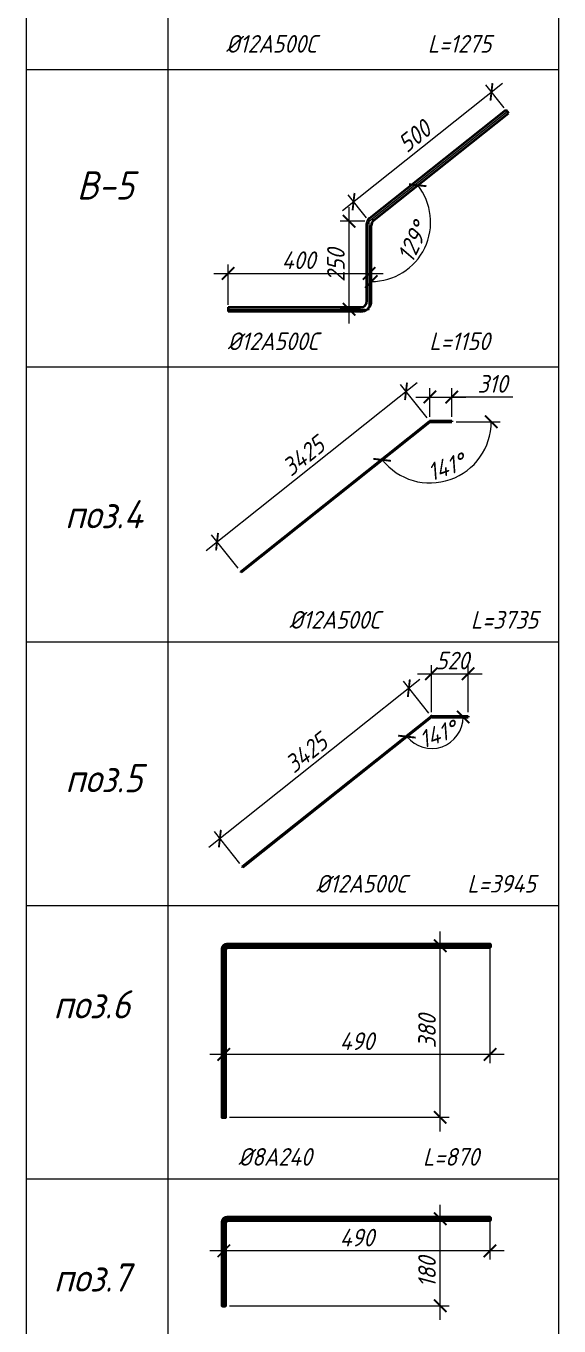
# Model space of a CAD drawing. Header units: millimetres. Extents: x 504091 to 2165846, y 135022 to 442887.
# Drawn here: x 1498048 to 1498804, y 211620 to 213464 of the extents above; entities that cross this region are included whole.
import ezdxf

# ---------------------------------------------------------------- set-up
doc = ezdxf.new("R2010")
doc.units = ezdxf.units.MM
doc.layers.get('Defpoints').update_dxf_attribs({"color": 255})
for name, color, linetype, lineweight in [('!_КР_Размеры', 7, 'Continuous', 9), ('Арматура 12', 26, 'Continuous', 50), ('КР_Арматура 12', 174, 'Continuous', 40), ('Размеры (линейные)', 154, 'Continuous', 9)]:
    doc.layers.add(name, color=color, linetype=linetype, lineweight=lineweight)
doc.layers.add('!Defpoints', color=255, linetype='Continuous', lineweight=5, plot=False)
doc.styles.add('GOST 2.304_new', font='isocpeur.ttf', dxfattribs={"width": 0.9, "oblique": 15})
doc.dimstyles.new('SPDS 1_10', dxfattribs={"dimscale": 10, "dimtxt": 2.5, "dimasz": 1.77, "dimexe": 1.25, "dimexo": 0.625, "dimtad": 1, "dimdec": 0, "dimrnd": 0.001, "dimtxsty": 'GOST 2.304_new', "dimblk": 'ARCHTICK', "dimcen": 2.5, "dimdle": 2, "dimclrt": 256, "dimadec": 0, "dimazin": 2, "dimtfac": 0.75, "dimtdec": 0, "dimtmove": 1, "dimatfit": 3, "dimfxl": 0, "dimtolj": 1, "dimlwd": 9, "dimlwe": 9, "dimarcsym": 0})

# ---------------------------------------------------------------- blocks, each defined once
blk = doc.blocks.new('_ArchTick')
at = {"color": 0, "linetype": 'ByBlock', "const_width": 0.15}
blk.add_lwpolyline([(-0.5, -0.5), (0.5, 0.5)], dxfattribs=at)
blk = doc.blocks.new('*D4766')
at = {"layer": 'Defpoints', "color": 0, "lineweight": 20, "ltscale": 100, "transparency": 16777216}
for p in [(1498635.9, 212159.2), (1498706.5, 212159.2), (1498331, 211915.8)]:
    blk.add_point(p, dxfattribs=at)
at = {"layer": 'Размеры (линейные)', "color": 0, "lineweight": 9, "ltscale": 100, "transparency": 16777216}
for p, q in [((1498635.9, 211895.8), (1498635.9, 212179.2)), ((1498700.3, 212159.2), (1498623.4, 212159.2)), ((1498337.2, 211915.8), (1498648.4, 211915.8))]:
    blk.add_line(p, q, dxfattribs=at)
at = {"layer": 'Размеры (линейные)', "color": 0, "lineweight": 9, "ltscale": 100, "transparency": 16777216, "xscale": 17.7, "yscale": 17.7, "zscale": 17.7}
for p, rotation in [((1498635.9, 212159.2), 90), ((1498635.9, 211915.8), 270)]:
    blk.add_blockref('_ArchTick', p, dxfattribs=dict(at, rotation=rotation))
at = {"layer": 'Размеры (линейные)', "ltscale": 100, "transparency": 16777216, "insert": (1498617.2, 212037.5), "char_height": 25, "attachment_point": 5, "rotation": 90, "style": 'GOST 2.304_new'}
blk.add_mtext('\\A1;380', dxfattribs=at)
blk = doc.blocks.new('*D4767')
at = {"layer": 'Defpoints', "color": 0, "lineweight": 20, "ltscale": 100, "transparency": 16777216}
for p in [(1498706.5, 212161.1), (1498329, 212005), (1498329, 211915.8)]:
    blk.add_point(p, dxfattribs=at)
at = {"layer": 'Размеры (линейные)', "color": 0, "lineweight": 9, "ltscale": 100, "transparency": 16777216}
for p, q in [((1498706.5, 212154.9), (1498706.5, 211992.5)), ((1498726.5, 212005), (1498309, 212005)), ((1498329, 211922), (1498329, 212017.5))]:
    blk.add_line(p, q, dxfattribs=at)
at = {"layer": 'Размеры (линейные)', "color": 0, "lineweight": 9, "ltscale": 100, "transparency": 16777216, "xscale": 17.7, "yscale": 17.7, "zscale": 17.7, "rotation": 180}
blk.add_blockref('_ArchTick', (1498329, 212005), dxfattribs=at)
at = {"layer": 'Размеры (линейные)', "color": 0, "lineweight": 9, "ltscale": 100, "transparency": 16777216, "xscale": 17.7, "yscale": 17.7, "zscale": 17.7}
blk.add_blockref('_ArchTick', (1498706.5, 212005), dxfattribs=at)
at = {"layer": 'Размеры (линейные)', "ltscale": 100, "transparency": 16777216, "insert": (1498517.8, 212023.7), "char_height": 25, "attachment_point": 5, "style": 'GOST 2.304_new'}
blk.add_mtext('\\A1;490', dxfattribs=at)
blk = doc.blocks.new('*D4755')
at = {"layer": 'Defpoints', "color": 0, "lineweight": 20, "ltscale": 100, "transparency": 16777216}
for p in [(1498635.9, 211771.7), (1498706.5, 211771.7), (1498331, 211648.4)]:
    blk.add_point(p, dxfattribs=at)
at = {"layer": 'Размеры (линейные)', "color": 0, "lineweight": 9, "ltscale": 100, "transparency": 16777216}
for p, q in [((1498635.9, 211628.4), (1498635.9, 211791.7)), ((1498700.3, 211771.7), (1498623.4, 211771.7)), ((1498337.2, 211648.4), (1498648.4, 211648.4))]:
    blk.add_line(p, q, dxfattribs=at)
at = {"layer": 'Размеры (линейные)', "color": 0, "lineweight": 9, "ltscale": 100, "transparency": 16777216, "xscale": 17.7, "yscale": 17.7, "zscale": 17.7}
for p, rotation in [((1498635.9, 211771.7), 90), ((1498635.9, 211648.4), 270)]:
    blk.add_blockref('_ArchTick', p, dxfattribs=dict(at, rotation=rotation))
at = {"layer": 'Размеры (линейные)', "ltscale": 100, "transparency": 16777216, "insert": (1498617.2, 211696), "char_height": 25, "attachment_point": 5, "rotation": 90, "style": 'GOST 2.304_new'}
blk.add_mtext('\\A1;180', dxfattribs=at)
blk = doc.blocks.new('*D4756')
at = {"layer": 'Defpoints', "color": 0, "lineweight": 20, "ltscale": 100, "transparency": 16777216}
for p in [(1498706.5, 211773.6), (1498329, 211726.3), (1498329, 211648.4)]:
    blk.add_point(p, dxfattribs=at)
at = {"layer": 'Размеры (линейные)', "color": 0, "lineweight": 9, "ltscale": 100, "transparency": 16777216}
for p, q in [((1498706.5, 211767.3), (1498706.5, 211713.8)), ((1498726.5, 211726.3), (1498309, 211726.3)), ((1498329, 211654.7), (1498329, 211738.8))]:
    blk.add_line(p, q, dxfattribs=at)
at = {"layer": 'Размеры (линейные)', "color": 0, "lineweight": 9, "ltscale": 100, "transparency": 16777216, "xscale": 17.7, "yscale": 17.7, "zscale": 17.7, "rotation": 180}
blk.add_blockref('_ArchTick', (1498329, 211726.3), dxfattribs=at)
at = {"layer": 'Размеры (линейные)', "color": 0, "lineweight": 9, "ltscale": 100, "transparency": 16777216, "xscale": 17.7, "yscale": 17.7, "zscale": 17.7}
blk.add_blockref('_ArchTick', (1498706.5, 211726.3), dxfattribs=at)
at = {"layer": 'Размеры (линейные)', "ltscale": 100, "transparency": 16777216, "insert": (1498517.8, 211745.1), "char_height": 25, "attachment_point": 5, "style": 'GOST 2.304_new'}
blk.add_mtext('\\A1;490', dxfattribs=at)
blk = doc.blocks.new('*D4855')
at = {"layer": 'Defpoints', "color": 0, "lineweight": 20, "ltscale": 100, "transparency": 16777216}
for p in [(1498652.2, 212937.6), (1498621.3, 212903.1), (1498652.2, 212903.1)]:
    blk.add_point(p, dxfattribs=at)
at = {"layer": 'Размеры (линейные)', "color": 0, "lineweight": 9, "ltscale": 100, "transparency": 16777216}
for p, q in [((1498621.3, 212909.4), (1498621.3, 212950.1)), ((1498652.2, 212909.4), (1498652.2, 212950.1)), ((1498601.3, 212937.6), (1498672.2, 212937.6)), ((1498738.8, 212937.6), (1498652.2, 212937.6))]:
    blk.add_line(p, q, dxfattribs=at)
at = {"layer": 'Размеры (линейные)', "color": 0, "lineweight": 9, "ltscale": 100, "transparency": 16777216, "xscale": 17.7, "yscale": 17.7, "zscale": 17.7, "rotation": 180}
blk.add_blockref('_ArchTick', (1498621.3, 212937.6), dxfattribs=at)
at = {"layer": 'Размеры (линейные)', "color": 0, "lineweight": 9, "ltscale": 100, "transparency": 16777216, "xscale": 17.7, "yscale": 17.7, "zscale": 17.7}
blk.add_blockref('_ArchTick', (1498652.2, 212937.6), dxfattribs=at)
at = {"layer": 'Размеры (линейные)', "ltscale": 100, "transparency": 16777216, "insert": (1498710.1, 212956.3), "char_height": 25, "attachment_point": 5, "style": 'GOST 2.304_new'}
blk.add_mtext('\\A1;310', dxfattribs=at)
blk = doc.blocks.new('*D4856')
at = {"layer": 'Defpoints', "color": 0, "lineweight": 20, "ltscale": 100, "transparency": 16777216}
for p in [(1498587.4, 212945.7), (1498621.3, 212903.1), (1498353.3, 212689.8)]:
    blk.add_point(p, dxfattribs=at)
at = {"layer": 'Размеры (линейные)', "color": 0, "lineweight": 9, "ltscale": 100, "transparency": 16777216}
for p, q in [((1498303.8, 212719.9), (1498603.1, 212958.1)), ((1498617.4, 212908), (1498579.6, 212955.5)), ((1498349.4, 212694.7), (1498311.6, 212742.1))]:
    blk.add_line(p, q, dxfattribs=at)
at = {"layer": 'Размеры (линейные)', "color": 0, "lineweight": 9, "ltscale": 100, "transparency": 16777216, "xscale": 17.7, "yscale": 17.7, "zscale": 17.7}
for p, rotation in [((1498587.4, 212945.7), 38.51978952133705), ((1498319.4, 212732.4), 218.519789521337)]:
    blk.add_blockref('_ArchTick', p, dxfattribs=dict(at, rotation=rotation))
at = {"layer": 'Размеры (линейные)', "ltscale": 100, "transparency": 16777216, "insert": (1498441.7, 212853.7), "char_height": 25, "attachment_point": 5, "rotation": 38.5198, "style": 'GOST 2.304_new'}
blk.add_mtext('\\A1;3425', dxfattribs=at)
blk = doc.blocks.new('*D4857')
at = {"layer": 'Defpoints', "color": 0, "lineweight": 20, "ltscale": 100, "transparency": 16777216}
for p in [(1498620.9, 212902.1), (1498622.1, 212902.5), (1498652.2, 212902.5), (1498614.9, 212816), (1498353.7, 212689.4)]:
    blk.add_point(p, dxfattribs=at)
at = {"layer": 'Размеры (линейные)', "color": 0, "lineweight": 9, "ltscale": 100, "transparency": 16777216}
blk.add_line((1498658.5, 212902.5), (1498720.7, 212902.5), dxfattribs=at)
blk.add_arc((1498621.5, 212902.5), 86.8, 218.5198, 0, dxfattribs=at)
at = {"layer": 'Размеры (линейные)', "color": 0, "lineweight": 9, "ltscale": 100, "transparency": 16777216, "xscale": 17.7, "yscale": 17.7, "zscale": 17.7}
for p, rotation in [((1498708.2, 212902.5), 90.00000000109202), ((1498553.6, 212848.5), 128.5197895213296)]:
    blk.add_blockref('_ArchTick', p, dxfattribs=dict(at, rotation=rotation))
at = {"layer": 'Размеры (линейные)', "ltscale": 100, "transparency": 16777216, "insert": (1498643.9, 212838.3), "char_height": 25, "attachment_point": 5, "rotation": 19.2599, "style": 'GOST 2.304_new'}
blk.add_mtext('\\A1;141°', dxfattribs=at)
blk = doc.blocks.new('*D4858')
at = {"layer": 'Defpoints', "color": 0, "lineweight": 20, "ltscale": 100, "transparency": 16777216}
for p in [(1498675.5, 212544.9), (1498623.5, 212484.3), (1498675.5, 212484.3)]:
    blk.add_point(p, dxfattribs=at)
at = {"layer": 'Размеры (линейные)', "color": 0, "lineweight": 9, "ltscale": 100, "transparency": 16777216}
for p, q in [((1498623.5, 212490.5), (1498623.5, 212557.4)), ((1498675.5, 212490.5), (1498675.5, 212557.4)), ((1498603.5, 212544.9), (1498695.5, 212544.9))]:
    blk.add_line(p, q, dxfattribs=at)
at = {"layer": 'Размеры (линейные)', "color": 0, "lineweight": 9, "ltscale": 100, "transparency": 16777216, "xscale": 17.7, "yscale": 17.7, "zscale": 17.7, "rotation": 180}
blk.add_blockref('_ArchTick', (1498623.5, 212544.9), dxfattribs=at)
at = {"layer": 'Размеры (линейные)', "color": 0, "lineweight": 9, "ltscale": 100, "transparency": 16777216, "xscale": 17.7, "yscale": 17.7, "zscale": 17.7}
blk.add_blockref('_ArchTick', (1498675.5, 212544.9), dxfattribs=at)
at = {"layer": 'Размеры (линейные)', "ltscale": 100, "transparency": 16777216, "insert": (1498653.3, 212563.7), "char_height": 25, "attachment_point": 5, "style": 'GOST 2.304_new'}
blk.add_mtext('\\A1;520', dxfattribs=at)
blk = doc.blocks.new('*D4859')
at = {"layer": 'Defpoints', "color": 0, "lineweight": 20, "ltscale": 100, "transparency": 16777216}
for p in [(1498623.4, 212484.2), (1498323.4, 212311.2), (1498355.5, 212270.9)]:
    blk.add_point(p, dxfattribs=at)
at = {"layer": 'Размеры (линейные)', "color": 0, "lineweight": 9, "ltscale": 100, "transparency": 16777216}
for p, q in [((1498607.1, 212536.9), (1498307.8, 212298.7)), ((1498619.6, 212489.1), (1498583.6, 212534.3)), ((1498351.6, 212275.8), (1498315.7, 212321))]:
    blk.add_line(p, q, dxfattribs=at)
at = {"layer": 'Размеры (линейные)', "color": 0, "lineweight": 9, "ltscale": 100, "transparency": 16777216, "xscale": 17.7, "yscale": 17.7, "zscale": 17.7}
for p, rotation in [((1498591.4, 212524.5), 38.51978952344453), ((1498323.4, 212311.2), 218.5197895234445)]:
    blk.add_blockref('_ArchTick', p, dxfattribs=dict(at, rotation=rotation))
at = {"layer": 'Размеры (линейные)', "ltscale": 100, "transparency": 16777216, "insert": (1498445.8, 212432.5), "char_height": 25, "attachment_point": 5, "rotation": 38.5198, "style": 'GOST 2.304_new'}
blk.add_mtext('\\A1;3425', dxfattribs=at)
blk = doc.blocks.new('*D4860')
at = {"layer": 'Defpoints', "color": 0, "lineweight": 20, "ltscale": 100, "transparency": 16777216}
for p in [(1498623.1, 212483.2), (1498624.4, 212483.6), (1498675.5, 212483.6), (1498620.3, 212439.1), (1498355.8, 212270.5)]:
    blk.add_point(p, dxfattribs=at)
at = {"layer": 'Размеры (линейные)', "color": 0, "lineweight": 9, "ltscale": 100, "transparency": 16777216}
blk.add_arc((1498623.7, 212483.6), 44.7, 218.5198, 360, dxfattribs=at)
at = {"layer": 'Размеры (линейные)', "color": 0, "lineweight": 9, "ltscale": 100, "transparency": 16777216, "xscale": 17.7, "yscale": 17.7, "zscale": 17.7}
for p, rotation in [((1498668.4, 212483.6), 89.99999999997193), ((1498588.7, 212455.8), 128.5197895234523)]:
    blk.add_blockref('_ArchTick', p, dxfattribs=dict(at, rotation=rotation))
at = {"layer": 'Размеры (линейные)', "ltscale": 100, "transparency": 16777216, "insert": (1498632.2, 212459.2), "char_height": 25, "attachment_point": 5, "rotation": 19.2599, "style": 'GOST 2.304_new'}
blk.add_mtext('\\A1;141°', dxfattribs=at)
blk = doc.blocks.new('*D4864')
at = {"layer": 'Defpoints', "color": 0, "lineweight": 20, "ltscale": 100, "transparency": 16777216}
for p in [(1498535, 213112.9), (1498335, 213062), (1498535, 213062)]:
    blk.add_point(p, dxfattribs=at)
at = {"layer": 'Размеры (линейные)', "color": 0, "lineweight": 9, "ltscale": 100, "transparency": 16777216}
for p, q in [((1498315, 213112.9), (1498555, 213112.9)), ((1498335, 213068.2), (1498335, 213125.4)), ((1498535, 213068.2), (1498535, 213125.4))]:
    blk.add_line(p, q, dxfattribs=at)
at = {"layer": 'Размеры (линейные)', "color": 0, "lineweight": 9, "ltscale": 100, "transparency": 16777216, "xscale": 17.7, "yscale": 17.7, "zscale": 17.7, "rotation": 180}
blk.add_blockref('_ArchTick', (1498335, 213112.9), dxfattribs=at)
at = {"layer": 'Размеры (линейные)', "color": 0, "lineweight": 9, "ltscale": 100, "transparency": 16777216, "xscale": 17.7, "yscale": 17.7, "zscale": 17.7}
blk.add_blockref('_ArchTick', (1498535, 213112.9), dxfattribs=at)
at = {"layer": 'Размеры (линейные)', "ltscale": 100, "transparency": 16777216, "insert": (1498435, 213131.7), "char_height": 25, "attachment_point": 5, "style": 'GOST 2.304_new'}
blk.add_mtext('\\A1;400', dxfattribs=at)
blk = doc.blocks.new('*D4865')
at = {"layer": 'Defpoints', "color": 0, "lineweight": 20, "ltscale": 100, "transparency": 16777216}
for p in [(1498506.7, 213187.1), (1498535, 213187.1), (1498535, 213062)]:
    blk.add_point(p, dxfattribs=at)
at = {"layer": 'Размеры (линейные)', "color": 0, "lineweight": 9, "ltscale": 100, "transparency": 16777216}
for p, q in [((1498506.7, 213042), (1498506.7, 213207.1)), ((1498528.8, 213187.1), (1498494.2, 213187.1)), ((1498528.8, 213062), (1498494.2, 213062))]:
    blk.add_line(p, q, dxfattribs=at)
at = {"layer": 'Размеры (линейные)', "color": 0, "lineweight": 9, "ltscale": 100, "transparency": 16777216, "xscale": 17.7, "yscale": 17.7, "zscale": 17.7}
for p, rotation in [((1498506.7, 213187.1), 90), ((1498506.7, 213062), 270)]:
    blk.add_blockref('_ArchTick', p, dxfattribs=dict(at, rotation=rotation))
at = {"layer": 'Размеры (линейные)', "ltscale": 100, "transparency": 16777216, "insert": (1498488, 213124.5), "char_height": 25, "attachment_point": 5, "rotation": 90, "style": 'GOST 2.304_new'}
blk.add_mtext('\\A1;250', dxfattribs=at)
blk = doc.blocks.new('*D4866')
at = {"layer": 'Defpoints', "color": 0, "lineweight": 20, "ltscale": 100, "transparency": 16777216}
for p in [(1498708.6, 213370.5), (1498730.6, 213342.8), (1498535, 213187.1)]:
    blk.add_point(p, dxfattribs=at)
at = {"layer": 'Размеры (линейные)', "color": 0, "lineweight": 9, "ltscale": 100, "transparency": 16777216}
for p, q in [((1498497.3, 213202.4), (1498724.2, 213383)), ((1498726.8, 213347.7), (1498700.8, 213380.3)), ((1498531.2, 213192), (1498505.2, 213224.6))]:
    blk.add_line(p, q, dxfattribs=at)
at = {"layer": 'Размеры (линейные)', "color": 0, "lineweight": 9, "ltscale": 100, "transparency": 16777216, "xscale": 17.7, "yscale": 17.7, "zscale": 17.7}
for p, rotation in [((1498708.6, 213370.5), 38.5197895203067), ((1498513, 213214.8), 218.5197895203067)]:
    blk.add_blockref('_ArchTick', p, dxfattribs=dict(at, rotation=rotation))
at = {"layer": 'Размеры (линейные)', "ltscale": 100, "transparency": 16777216, "insert": (1498599.1, 213307.4), "char_height": 25, "attachment_point": 5, "rotation": 38.5198, "style": 'GOST 2.304_new'}
blk.add_mtext('\\A1;500', dxfattribs=at)
blk = doc.blocks.new('*D4868')
at = {"layer": 'Defpoints', "color": 0, "lineweight": 20, "ltscale": 100, "transparency": 16777216}
for p in [(1498732.5, 213340.4), (1498541.8, 213188.7), (1498538, 213180.8), (1498595.4, 213123.8), (1498538, 213074)]:
    blk.add_point(p, dxfattribs=at)
at = {"layer": 'Размеры (линейные)', "color": 0, "lineweight": 9, "ltscale": 100, "transparency": 16777216}
blk.add_arc((1498538, 213185.7), 84.3, 270, 38.5198, dxfattribs=at)
at = {"layer": 'Размеры (линейные)', "color": 0, "lineweight": 9, "ltscale": 100, "transparency": 16777216, "xscale": 17.7, "yscale": 17.7, "zscale": 17.7}
for p, rotation in [((1498604, 213238.1), 128.5197895234379), ((1498538, 213101.4), 180.0000000000419)]:
    blk.add_blockref('_ArchTick', p, dxfattribs=dict(at, rotation=rotation))
at = {"layer": 'Размеры (линейные)', "ltscale": 100, "transparency": 16777216, "insert": (1498597.1, 213157.2), "char_height": 25, "attachment_point": 5, "rotation": 64.2599, "style": 'GOST 2.304_new'}
blk.add_mtext('\\A1;129°', dxfattribs=at)

msp = doc.modelspace()

# ---------------------------------------------------------------- linework, layer by layer
at = {"layer": '!Defpoints', "lineweight": 15, "ltscale": 100}
for p, q in [((1498535.0468, 213187.1002), (1498730.6451, 213342.7964)), ((1498535.0468, 213061.9559), (1498535.0468, 213187.1002)), ((1498335.0468, 213061.9559), (1498535.0468, 213061.9559)), ((1498352.6942, 212689.364), (1498621.2642, 212903.1458)), ((1498621.2642, 212903.1458), (1498652.2259, 212903.1458)), ((1498354.8712, 212270.4521), (1498623.4472, 212484.2386)), ((1498623.4472, 212484.2386), (1498675.4905, 212484.2386))]:
    msp.add_line(p, q, dxfattribs=at)
at = {"color": 244, "lineweight": 18}
for p, q in [((1498048.4459, 217255.8784, -0.0032), (1498048.4459, 209772.5751, 0.0293)), ((1498804.3558, 209772.5751, 0.0298), (1498804.3558, 217255.8784, -0.0033)), ((1498048.4459, 213402.2877, 0.0121), (1498804.3558, 213402.2877, 0.0121)), ((1498048.4459, 212980.3323, 0.0121), (1498804.3558, 212980.3323, 0.0121)), ((1498048.4459, 212590.4494, -0.0156), (1498804.3558, 212590.4494, -0.0156)), ((1498048.4459, 212216.044, -0.0156), (1498804.3558, 212216.044, -0.0156)), ((1498048.4459, 211828.5133, 0.0191), (1498804.3558, 211828.5133, 0.0191))]:
    msp.add_line(p, q, dxfattribs=at)
at = {"color": 244, "lineweight": 13, "elevation": -0.0032}
msp.add_lwpolyline([(1498249.4162, 217089.5127), (1498249.4162, 209772.5751)], dxfattribs=at)
at = {"layer": 'Арматура 12', "lineweight": 53, "ltscale": 20}
msp.add_lwpolyline([(1498334.7955, 212157.284), (1498706.5115, 212157.284), (1498706.5115, 212161.124), (1498333.5155, 212161.124, 0.414213562), (1498327.1155, 212154.724), (1498327.1155, 211915.7973), (1498330.9555, 211915.7973), (1498330.9555, 212153.444)], format="xyb", dxfattribs=at)
at = {"layer": 'Арматура 12', "lineweight": 53, "ltscale": 20, "elevation": 0.0348}
msp.add_lwpolyline([(1498334.7955, 211769.7533), (1498706.5115, 211769.7533), (1498706.5115, 211773.5933), (1498333.5155, 211773.5933, 0.414213562), (1498327.1155, 211767.1933), (1498327.1155, 211648.4387), (1498330.9555, 211648.4387), (1498330.9555, 211765.9133)], format="xyb", dxfattribs=at)
at = {"layer": 'Арматура 12', "lineweight": 53, "ltscale": 20}
for centre in [(1498334.7955, 212153.444), (1498334.7955, 211765.9133, 0.0348)]:
    msp.add_arc(centre, 3.84, 90, 180, dxfattribs=at)
at = {"layer": 'КР_Арматура 12', "ltscale": 12}
for p, q in [((1498535.819, 213191.5492), (1498728.7768, 213345.1436)), ((1498541.819, 213188.6564), (1498732.5135, 213340.4492)), ((1498728.7768, 213345.1436), (1498732.5135, 213340.4492)), ((1498532.0468, 213073.9559), (1498532.0468, 213183.7253)), ((1498538.0468, 213073.9559), (1498538.0468, 213180.8325)), ((1498335.0468, 213064.9559), (1498523.0469, 213064.9559)), ((1498335.0468, 213064.9559), (1498335.0468, 213058.9559)), ((1498523.0468, 213058.9559), (1498335.0468, 213058.9559)), ((1498352.9103, 212690.3029), (1498620.4736, 212903.2833)), ((1498353.6576, 212689.364), (1498620.9045, 212902.0925)), ((1498621.7095, 212903.7185), (1498652.2259, 212903.7185)), ((1498622.1436, 212902.5277), (1498652.2259, 212902.5277)), ((1498652.2259, 212903.7185), (1498652.2259, 212902.5458)), ((1498353.6576, 212689.364), (1498352.9103, 212690.3029)), ((1498355.1008, 212271.4017), (1498622.6908, 212484.4034)), ((1498355.8482, 212270.4629), (1498623.1177, 212483.2094)), ((1498623.9364, 212484.8386), (1498675.4905, 212484.8386)), ((1498624.3632, 212483.6446), (1498675.4905, 212483.6446)), ((1498675.4905, 212484.8446), (1498675.4905, 212483.6446)), ((1498355.8482, 212270.4629), (1498355.1008, 212271.4017))]:
    msp.add_line(p, q, dxfattribs=at)
for centre, radius, start, end in [((1498542.0468, 213183.7253), 10, 128.5197895, 180), ((1498548.0468, 213180.8325), 10, 128.5197895, 180), ((1498523.0468, 213073.9559), 9, 270, 0), ((1498523.0468, 213073.9559), 15, 270, 0), ((1498621.7191, 212901.7185), 2, 90.2750313, 128.5197896), ((1498622.15, 212900.5277), 2, 90.1845004, 128.5197896), ((1498623.9364, 212482.8386), 2, 90, 128.5197896), ((1498624.3632, 212481.6446), 2, 90, 128.5197896)]:
    msp.add_arc(centre, radius, start, end, dxfattribs=at)

# ---------------------------------------------------------------- texts
at = {"layer": '!_КР_Размеры', "width": 1105.24052, "attachment_point": 5, "style": 'GOST 2.304_new'}
for s, insert, char_height in [('%%C12А500С           L=1275', (1498520.2153, 213438.6252, -0.0422), 25), ('В-5', (1498161.0165, 213237.8087, -0.0204), 40), ('%%C12А500С           L=1150', (1498520.2153, 213016.6699, -0.0422), 25), ('поз.4', (1498158.783, 212771.3145, 0.0007), 40), ('%%C12А500С         L=3735', (1498598.204, 212621.5004, -0.0054), 25), ('поз.5', (1498158.783, 212396.9092, 0.0007), 40), ('%%C12А500С      L=3945', (1498615.5823, 212247.0951, -0.0054), 25), ('поз.6', (1498141.8537, 212075.9793, -0.0024), 40), ('%%C8А240           L=870', (1498520.2153, 211859.5644, 0.0293), 25), ('поз.7', (1498141.8537, 211688.4486, 0.0323), 40)]:
    msp.add_mtext(s, dxfattribs=dict(at, insert=insert, char_height=char_height))

# ---------------------------------------------------------------- dimensions: what is measured, and where the dimension line sits
at = {"layer": 'Размеры (линейные)', "ltscale": 100}
for p1, p2, distance, text, picture, middle in [((1498535.0468, 213187.1002), (1498730.6451, 213342.7964), 35.4617, '500', '*D4866', (1498599.0837, 213307.3632)), ((1498353.284, 212689.8335), (1498621.2642, 212903.1458), 54.3658, '3425', '*D4856', (1498441.7387, 212853.6949)), ((1498623.4472, 212484.2386), (1498355.4745, 212270.9323), -51.4321, '3425', '*D4859', (1498445.7525, 212432.4954))]:
    dim = msp.add_aligned_dim(p1=p1, p2=p2, distance=distance, text=text, dimstyle='SPDS 1_10', dxfattribs=at)
    dim.commit()
    dim.dimension.update_dxf_attribs({"geometry": picture, "text_midpoint": middle})
for base, line1, line2, picture, middle in [((1498595.3595, 213123.8482), ((1498541.819, 213188.6564), (1498732.5135, 213340.4492)), ((1498538.0468, 213073.9559), (1498538.0468, 213180.8325)), '*D4868', (1498597.0828, 213157.1908)), ((1498614.9149, 212816.0043), ((1498622.1436, 212902.5277), (1498652.2259, 212902.5277)), ((1498353.6576, 212689.364), (1498620.9045, 212902.0925)), '*D4857', (1498643.8879, 212838.3147)), ((1498620.2976, 212439.0765), ((1498624.3632, 212483.6446), (1498675.4905, 212483.6446)), ((1498355.8482, 212270.4629), (1498623.1177, 212483.2094)), '*D4860', (1498632.2225, 212459.1516))]:
    dim = msp.add_angular_dim_2l(base=base, line1=line1, line2=line2, dimstyle='SPDS 1_10', dxfattribs=at)
    dim.commit()
    dim.dimension.update_dxf_attribs({"geometry": picture, "text_midpoint": middle})
for base, p1, p2, text, picture, middle in [((1498506.7499, 213187.1002), (1498535.0468, 213061.9559), (1498535.0468, 213187.1002), '250', '*D4865', (1498487.9999, 213124.528)), ((1498635.9398, 212159.204), (1498330.9555, 211915.7973), (1498706.5115, 212159.204), '380', '*D4766', (1498617.1898, 212037.5007))]:
    dim = msp.add_linear_dim(base=base, p1=p1, p2=p2, angle=90, text=text, dimstyle='SPDS 1_10', dxfattribs=at)
    dim.commit()
    dim.dimension.update_dxf_attribs({"geometry": picture, "text_midpoint": middle})
for base, p1, p2, text, picture, middle in [((1498535.0468, 213112.9245), (1498335.0468, 213061.9559), (1498535.0468, 213061.9559), '400', '*D4864', (1498435.0468, 213131.6745)), ((1498329.0355, 212004.9834), (1498706.5115, 212161.124), (1498329.0355, 211915.7973), '490', '*D4767', (1498517.7735, 212023.7334)), ((1498329.0355, 211726.3298, 0.0348), (1498706.5115, 211773.5933, 0.0348), (1498329.0355, 211648.4387, 0.0348), '490', '*D4756', (1498517.7735, 211745.0798, 0.0348))]:
    dim = msp.add_linear_dim(base=base, p1=p1, p2=p2, text=text, dimstyle='SPDS 1_10', dxfattribs=at)
    dim.commit()
    dim.dimension.update_dxf_attribs({"geometry": picture, "text_midpoint": middle})
for base, p1, p2, text, picture, middle in [((1498652.2259, 212937.5916), (1498621.2642, 212903.1458), (1498652.2259, 212903.1321), '310', '*D4855', (1498710.0792, 212949.9173)), ((1498675.4905, 212544.926), (1498623.5087, 212484.2875), (1498675.4905, 212484.2875), '520', '*D4858', (1498653.3414, 212544.926))]:
    dim = msp.add_linear_dim(base=base, p1=p1, p2=p2, text=text, dimstyle='SPDS 1_10', dxfattribs=at)
    dim.commit()
    dim.dimension.update_dxf_attribs({"geometry": picture, "text_midpoint": middle, "dimtype": 160})
dim = msp.add_linear_dim(base=(1498635.9398, 211771.6733, 0.0348), p1=(1498330.9555, 211648.4387, 0.0348), p2=(1498706.5115, 211771.6733, 0.0348), angle=90, text='180', dimstyle='SPDS 1_10', dxfattribs=at)
dim.commit()
dim.dimension.update_dxf_attribs({"geometry": '*D4755', "text_midpoint": (1498635.9398, 211696.0314, 0.0348), "dimtype": 160})

doc.saveas('drawing.dxf')
